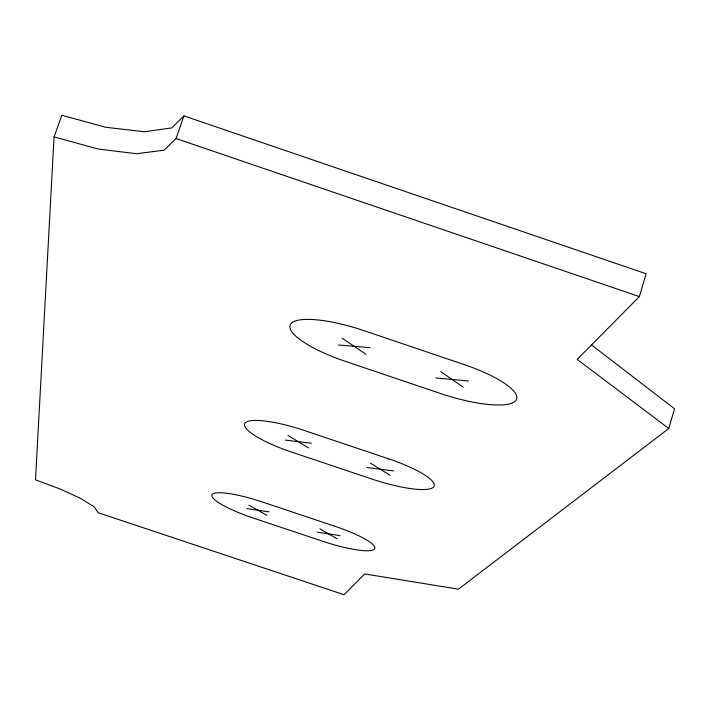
<?xml version="1.0" encoding="UTF-8"?>
<svg xmlns="http://www.w3.org/2000/svg" width="710" height="710" viewBox="0 0 710 710"><rect width="100%" height="100%" fill="white"/><g stroke="black" fill="none" stroke-linecap="round" stroke-linejoin="round"><path stroke-width="1.06" d="M668.776 428.512L577.177 359.402L639.382 296.594L646.144 273.767L183.908 115.881L171.793 127.906L144.299 131.767L105.834 127.276L61.814 115.268L54.049 136.923L35.5 479.845L60.288 489.057L80.931 498.58L94.181 506.887L98.166 512.718L344.101 594.731L364.7 573.937L458.483 589.176L668.776 428.512L674.5 408.765L591.279 344.767M54.049 136.923L98.149 149.02L136.622 153.724L164.063 150.192L176.062 138.556L183.908 115.881M338.413 344.989L370.096 347.669M435.816 377.933L468.502 380.968M285.287 440.102L311.291 443.217M366.981 467.562L393.695 470.916M246.991 508.653L269.037 511.866M317.352 532.189L339.921 535.588M176.062 138.556L639.382 296.594M248.953 505.147L266.916 515.318M319.89 528.879L337.214 538.837M287.932 435.363L308.415 447.877M370.416 463.089L390.047 475.309M342.193 338.226L365.996 354.325M440.706 371.561L463.293 387.234M334.73 526.208L262.744 502.112A48.52 9.061 18.1 0 0 212.05 494.71A48.52 9.061 18.1 0 0 253.372 518.096L322.686 541.269A48.466 9.035 17.7 0 0 374.516 549.061A48.466 9.035 17.7 0 0 334.73 526.208M388.601 458.82L304.705 430.606A56.427 12.256 18 0 0 244.879 423.435A56.427 12.256 18 0 0 292.023 452.226L372.315 479.188A56.383 12.212 17.5 0 0 433.668 486.891A56.383 12.212 17.5 0 0 388.601 458.82M463.994 364.523L363.458 330.478A67.432 17.493 17.8 0 0 290.55 324.31A67.432 17.493 17.8 0 0 345.344 361.346L440.759 393.597A67.397 17.404 17.2 0 0 515.842 400.529A67.397 17.404 17.2 0 0 463.994 364.523"/></g></svg>
